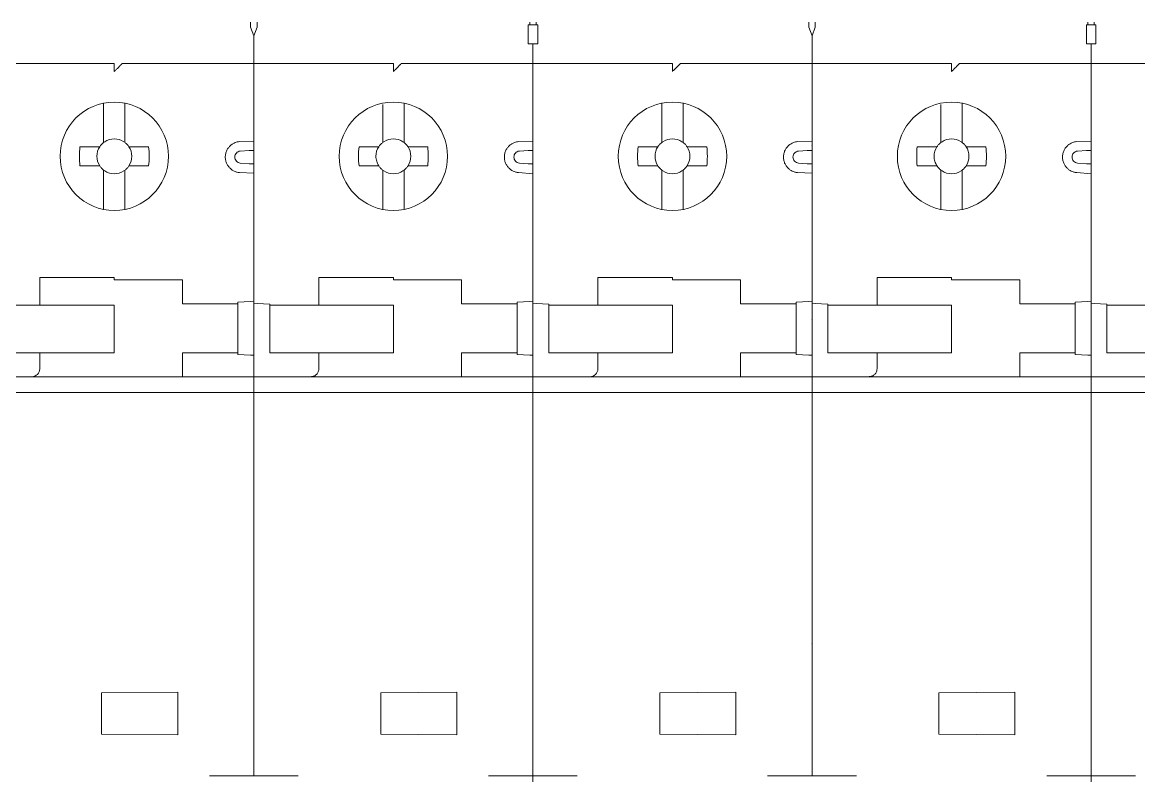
# Model space of a CAD drawing. Header units: millimetres. Extents: x 1359 to 3577, y 1336 to 3557.
# Drawn here: x 2225.5 to 2295.9, y 2964.8 to 3012.3 of the extents above; entities that cross this region are included whole.
import ezdxf

# ---------------------------------------------------------------- set-up
doc = ezdxf.new("R2010")
doc.units = ezdxf.units.MM
doc.layers.add('000-PI-Oprema', color=30, linetype='Continuous', lineweight=5)

msp = doc.modelspace()

# ---------------------------------------------------------------- linework, layer by layer
at = {"layer": '000-PI-Oprema', "color": 0, "lineweight": 0}
for p, q in [((2240.071, 3011.456), (2239.871, 3012.006)), ((2240.271, 3012.006), (2240.071, 3011.456)), ((2257.371, 3012.156), (2257.471, 3012.156)), ((2257.471, 3012.156), (2257.871, 3012.156)), ((2257.871, 3012.156), (2257.971, 3012.156)), ((2275.271, 3011.456), (2275.071, 3012.006)), ((2275.471, 3012.006), (2275.271, 3011.456)), ((2292.571, 3012.156), (2292.671, 3012.156)), ((2292.671, 3012.156), (2293.071, 3012.156)), ((2293.071, 3012.156), (2293.171, 3012.156)), ((2240.071, 3011.456), (2240.071, 3008.856)), ((2240.071, 3011.456), (2240.071, 3008.856)), ((2257.371, 3010.956), (2257.371, 3011.256)), ((2257.971, 3010.956), (2257.971, 3011.256)), ((2275.271, 3011.456), (2275.271, 3008.856)), ((2275.271, 3011.456), (2275.271, 3008.856)), ((2292.571, 3010.956), (2292.571, 3011.256)), ((2293.171, 3010.956), (2293.171, 3011.256)), ((2257.971, 3010.956), (2257.371, 3010.956)), ((2257.671, 3010.956), (2257.671, 3005.136)), ((2293.171, 3010.956), (2292.571, 3010.956)), ((2292.871, 3010.956), (2292.871, 3005.136)), ((2222.271, 3009.706), (2231.271, 3009.706)), ((2231.771, 3009.706), (2240.071, 3009.706)), ((2248.871, 3009.706), (2240.071, 3009.706)), ((2249.371, 3009.706), (2257.471, 3009.706)), ((2257.471, 3009.706), (2266.471, 3009.706)), ((2266.971, 3009.706), (2275.271, 3009.706)), ((2284.071, 3009.706), (2275.271, 3009.706)), ((2284.571, 3009.706), (2292.671, 3009.706)), ((2292.671, 3009.706), (2301.671, 3009.706)), ((2240.071, 3008.856), (2240.071, 2994.585)), ((2240.071, 3008.856), (2240.071, 3005.136)), ((2275.271, 3008.856), (2275.271, 2994.585)), ((2275.271, 3008.856), (2275.271, 3005.136)), ((2230.596, 3007.207), (2230.596, 3007.132)), ((2230.596, 3007.132), (2230.596, 3005.013)), ((2231.946, 3007.132), (2231.946, 3007.207)), ((2231.946, 3005.013), (2231.946, 3007.132)), ((2248.196, 3007.132), (2248.196, 3005.013)), ((2249.546, 3007.132), (2249.546, 3007.207)), ((2249.546, 3005.013), (2249.546, 3007.132)), ((2265.796, 3007.207), (2265.796, 3007.132)), ((2265.796, 3007.132), (2265.796, 3005.013)), ((2267.146, 3007.132), (2267.146, 3007.207)), ((2267.146, 3005.013), (2267.146, 3007.132)), ((2283.396, 3007.132), (2283.396, 3005.013)), ((2284.746, 3007.132), (2284.746, 3007.207)), ((2284.746, 3005.013), (2284.746, 3007.132)), ((2230.596, 3004.725), (2230.596, 3005.013)), ((2231.946, 3004.725), (2231.946, 3005.013)), ((2240.071, 3004.819), (2239.165, 3004.781)), ((2248.196, 3004.725), (2248.196, 3005.013)), ((2249.546, 3004.725), (2249.546, 3005.013)), ((2257.671, 3004.819), (2256.765, 3004.781)), ((2257.671, 3002.476), (2257.671, 3005.136)), ((2265.796, 3004.725), (2265.796, 3005.013)), ((2267.146, 3004.725), (2267.146, 3005.013)), ((2275.271, 3004.819), (2274.365, 3004.781)), ((2283.396, 3004.725), (2283.396, 3005.013)), ((2284.746, 3004.725), (2284.746, 3005.013)), ((2292.871, 3004.819), (2291.965, 3004.781)), ((2292.871, 3002.476), (2292.871, 3005.136)), ((2229.107, 3004.456), (2229.965, 3004.456)), ((2232.577, 3004.456), (2233.435, 3004.456)), ((2239.771, 3004.232), (2239.217, 3004.184)), ((2240.071, 3004.506), (2240.066, 3004.493)), ((2240.071, 3004.232), (2240.071, 3003.38)), ((2246.707, 3004.456), (2247.565, 3004.456)), ((2250.177, 3004.456), (2251.035, 3004.456)), ((2257.371, 3004.232), (2256.817, 3004.184)), ((2264.307, 3004.456), (2265.165, 3004.456)), ((2267.777, 3004.456), (2268.635, 3004.456)), ((2274.971, 3004.232), (2274.417, 3004.184)), ((2275.271, 3004.506), (2275.266, 3004.493)), ((2275.271, 3004.232), (2275.271, 3003.38)), ((2281.907, 3004.456), (2282.765, 3004.456)), ((2285.377, 3004.456), (2286.235, 3004.456)), ((2292.571, 3004.232), (2292.017, 3004.184)), ((2239.771, 3003.38), (2239.217, 3003.429)), ((2257.371, 3003.38), (2256.817, 3003.429)), ((2274.971, 3003.38), (2274.417, 3003.429)), ((2292.571, 3003.38), (2292.017, 3003.429)), ((2229.107, 3003.256), (2229.965, 3003.256)), ((2230.596, 3002.7), (2230.596, 3002.988)), ((2230.596, 3002.7), (2230.596, 3000.58)), ((2231.946, 3002.7), (2231.946, 3002.988)), ((2231.946, 3000.58), (2231.946, 3002.7)), ((2233.435, 3003.256), (2232.577, 3003.256)), ((2239.165, 3002.831), (2240.071, 3002.793)), ((2246.707, 3003.256), (2247.565, 3003.256)), ((2248.196, 3002.7), (2248.196, 3002.988)), ((2248.196, 3002.7), (2248.196, 3000.58)), ((2249.546, 3002.7), (2249.546, 3002.988)), ((2249.546, 3000.58), (2249.546, 3002.7)), ((2251.035, 3003.256), (2250.177, 3003.256)), ((2256.765, 3002.831), (2257.671, 3002.752)), ((2264.307, 3003.256), (2265.165, 3003.256)), ((2265.796, 3002.7), (2265.796, 3002.988)), ((2265.796, 3002.7), (2265.796, 3000.58)), ((2267.146, 3002.7), (2267.146, 3002.988)), ((2267.146, 3000.58), (2267.146, 3002.7)), ((2268.635, 3003.256), (2267.777, 3003.256)), ((2274.365, 3002.831), (2275.271, 3002.793)), ((2281.907, 3003.256), (2282.765, 3003.256)), ((2283.396, 3002.7), (2283.396, 3002.988)), ((2283.396, 3002.7), (2283.396, 3000.58)), ((2284.746, 3002.7), (2284.746, 3002.988)), ((2284.746, 3000.58), (2284.746, 3002.7)), ((2286.235, 3003.256), (2285.377, 3003.256)), ((2291.965, 3002.831), (2292.871, 3002.752)), ((2240.071, 3002.476), (2240.071, 2994.709)), ((2257.671, 3002.476), (2257.671, 2994.709)), ((2275.271, 3002.476), (2275.271, 2994.709)), ((2292.871, 3002.476), (2292.871, 2994.709)), ((2230.596, 3000.58), (2230.596, 3000.506)), ((2231.946, 3000.506), (2231.946, 3000.58)), ((2248.196, 3000.58), (2248.196, 3000.506)), ((2249.546, 3000.506), (2249.546, 3000.58)), ((2265.796, 3000.58), (2265.796, 3000.506)), ((2267.146, 3000.506), (2267.146, 3000.58)), ((2283.396, 3000.58), (2283.396, 3000.506)), ((2284.746, 3000.506), (2284.746, 3000.58)), ((2240.071, 2998.556), (2240.066, 2998.561)), ((2240.076, 2998.356), (2240.071, 2998.356)), ((2275.271, 2998.556), (2275.266, 2998.561)), ((2275.276, 2998.356), (2275.271, 2998.356)), ((2231.271, 2996.206), (2226.571, 2996.206)), ((2226.571, 2994.456), (2226.571, 2996.206)), ((2231.271, 2996.056), (2231.271, 2996.206)), ((2235.571, 2996.056), (2231.271, 2996.056)), ((2235.571, 2994.556), (2235.571, 2996.056)), ((2244.171, 2996.206), (2248.871, 2996.206)), ((2244.171, 2994.456), (2244.171, 2996.206)), ((2248.871, 2996.206), (2248.871, 2996.056)), ((2248.871, 2996.056), (2253.171, 2996.056)), ((2253.171, 2996.056), (2253.171, 2994.556)), ((2266.471, 2996.206), (2261.771, 2996.206)), ((2261.771, 2994.456), (2261.771, 2996.206)), ((2266.471, 2996.056), (2266.471, 2996.206)), ((2270.771, 2996.056), (2266.471, 2996.056)), ((2270.771, 2994.556), (2270.771, 2996.056)), ((2279.371, 2996.206), (2284.071, 2996.206)), ((2279.371, 2994.456), (2279.371, 2996.206)), ((2284.071, 2996.206), (2284.071, 2996.056)), ((2284.071, 2996.056), (2288.371, 2996.056)), ((2288.371, 2996.056), (2288.371, 2994.556)), ((2223.471, 2994.456), (2226.571, 2994.456)), ((2226.571, 2994.456), (2226.971, 2994.456)), ((2226.971, 2994.456), (2231.271, 2994.456)), ((2231.271, 2994.456), (2231.271, 2991.456)), ((2235.971, 2994.556), (2235.571, 2994.556)), ((2239.071, 2994.556), (2235.971, 2994.556)), ((2239.871, 2994.698), (2239.071, 2994.656)), ((2239.071, 2994.556), (2239.071, 2994.656)), ((2239.071, 2991.456), (2239.071, 2994.556)), ((2240.071, 2994.709), (2239.871, 2994.698)), ((2240.071, 2994.709), (2240.071, 2991.304)), ((2240.271, 2994.574), (2240.071, 2994.585)), ((2240.071, 2990.38), (2240.071, 2994.556)), ((2240.271, 2994.574), (2241.071, 2994.532)), ((2241.071, 2994.532), (2241.071, 2994.456)), ((2241.071, 2994.456), (2244.171, 2994.456)), ((2241.071, 2994.456), (2241.071, 2991.456)), ((2244.171, 2994.456), (2244.571, 2994.456)), ((2244.571, 2994.456), (2248.871, 2994.456)), ((2248.871, 2994.456), (2248.871, 2991.456)), ((2253.571, 2994.556), (2253.171, 2994.556)), ((2253.571, 2994.556), (2256.671, 2994.556)), ((2256.671, 2994.656), (2257.471, 2994.698)), ((2256.671, 2994.556), (2256.671, 2994.656)), ((2256.671, 2991.456), (2256.671, 2994.556)), ((2257.471, 2994.698), (2257.671, 2994.709)), ((2257.671, 2994.709), (2257.671, 2994.585)), ((2257.671, 2994.585), (2257.871, 2994.574)), ((2257.671, 2994.556), (2257.671, 2994.585)), ((2257.671, 2994.556), (2257.671, 2991.304)), ((2257.871, 2994.574), (2258.671, 2994.532)), ((2258.671, 2994.532), (2258.671, 2994.456)), ((2258.671, 2994.456), (2261.771, 2994.456)), ((2258.671, 2994.456), (2258.671, 2991.456)), ((2261.771, 2994.456), (2262.171, 2994.456)), ((2262.171, 2994.456), (2266.471, 2994.456)), ((2266.471, 2994.456), (2266.471, 2991.456)), ((2271.171, 2994.556), (2270.771, 2994.556)), ((2274.271, 2994.556), (2271.171, 2994.556)), ((2275.071, 2994.698), (2274.271, 2994.656)), ((2274.271, 2994.556), (2274.271, 2994.656)), ((2274.271, 2991.456), (2274.271, 2994.556)), ((2275.271, 2994.709), (2275.071, 2994.698)), ((2275.271, 2994.709), (2275.271, 2991.304)), ((2275.471, 2994.574), (2275.271, 2994.585)), ((2275.271, 2990.38), (2275.271, 2994.556)), ((2275.471, 2994.574), (2276.271, 2994.532)), ((2276.271, 2994.532), (2276.271, 2994.456)), ((2276.271, 2994.456), (2279.371, 2994.456)), ((2276.271, 2994.456), (2276.271, 2991.456)), ((2279.371, 2994.456), (2279.771, 2994.456)), ((2279.771, 2994.456), (2284.071, 2994.456)), ((2284.071, 2994.456), (2284.071, 2991.456)), ((2288.771, 2994.556), (2288.371, 2994.556)), ((2288.771, 2994.556), (2291.871, 2994.556)), ((2291.871, 2994.656), (2292.671, 2994.698)), ((2291.871, 2994.556), (2291.871, 2994.656)), ((2291.871, 2991.456), (2291.871, 2994.556)), ((2292.671, 2994.698), (2292.871, 2994.709)), ((2292.871, 2994.709), (2292.871, 2994.585)), ((2292.871, 2994.585), (2293.071, 2994.574)), ((2292.871, 2994.556), (2292.871, 2994.585)), ((2292.871, 2994.556), (2292.871, 2991.304)), ((2293.071, 2994.574), (2293.871, 2994.532)), ((2293.871, 2994.532), (2293.871, 2994.456)), ((2293.871, 2994.456), (2296.971, 2994.456)), ((2293.871, 2994.456), (2293.871, 2991.456)), ((2240.066, 2993.551), (2240.071, 2993.556)), ((2240.071, 2993.756), (2240.076, 2993.756)), ((2275.266, 2993.551), (2275.271, 2993.556)), ((2275.271, 2993.756), (2275.276, 2993.756)), ((2226.571, 2991.456), (2223.471, 2991.456)), ((2226.571, 2991.456), (2226.971, 2991.456)), ((2226.571, 2991.456), (2226.571, 2990.456)), ((2231.271, 2991.456), (2226.971, 2991.456)), ((2235.571, 2991.456), (2235.971, 2991.456)), ((2235.571, 2991.456), (2235.571, 2989.956)), ((2239.071, 2991.456), (2235.971, 2991.456)), ((2239.071, 2991.356), (2239.071, 2991.456)), ((2239.871, 2991.314), (2239.071, 2991.356)), ((2239.871, 2991.314), (2240.071, 2991.304)), ((2240.071, 2991.304), (2240.071, 2989.106)), ((2241.071, 2991.456), (2244.171, 2991.456)), ((2244.571, 2991.456), (2244.171, 2991.456)), ((2244.171, 2991.456), (2244.171, 2990.456)), ((2248.871, 2991.456), (2244.571, 2991.456)), ((2253.171, 2991.456), (2253.571, 2991.456)), ((2253.171, 2989.956), (2253.171, 2991.456)), ((2256.671, 2991.456), (2253.571, 2991.456)), ((2256.671, 2991.356), (2256.671, 2991.456)), ((2256.671, 2991.356), (2257.471, 2991.314)), ((2257.471, 2991.314), (2257.671, 2991.304)), ((2257.671, 2990.38), (2257.671, 2991.304)), ((2261.771, 2991.456), (2258.671, 2991.456)), ((2261.771, 2991.456), (2262.171, 2991.456)), ((2261.771, 2991.456), (2261.771, 2990.456)), ((2266.471, 2991.456), (2262.171, 2991.456)), ((2270.771, 2991.456), (2271.171, 2991.456)), ((2270.771, 2991.456), (2270.771, 2989.956)), ((2274.271, 2991.456), (2271.171, 2991.456)), ((2274.271, 2991.356), (2274.271, 2991.456)), ((2275.071, 2991.314), (2274.271, 2991.356)), ((2275.071, 2991.314), (2275.271, 2991.304)), ((2275.271, 2991.304), (2275.271, 2989.106)), ((2276.271, 2991.456), (2279.371, 2991.456)), ((2279.771, 2991.456), (2279.371, 2991.456)), ((2279.371, 2991.456), (2279.371, 2990.456)), ((2284.071, 2991.456), (2279.771, 2991.456)), ((2288.371, 2991.456), (2288.771, 2991.456)), ((2288.371, 2989.956), (2288.371, 2991.456)), ((2291.871, 2991.456), (2288.771, 2991.456)), ((2291.871, 2991.356), (2291.871, 2991.456)), ((2291.871, 2991.356), (2292.671, 2991.314)), ((2292.671, 2991.314), (2292.871, 2991.304)), ((2292.871, 2990.38), (2292.871, 2991.304)), ((2296.971, 2991.456), (2293.871, 2991.456)), ((2240.071, 2989.956), (2222.471, 2989.956)), ((2240.071, 2989.106), (2240.071, 2990.38)), ((2240.071, 2989.956), (2257.671, 2989.956)), ((2257.671, 2990.38), (2257.671, 2989.106)), ((2275.271, 2989.956), (2257.671, 2989.956)), ((2275.271, 2989.106), (2275.271, 2990.38)), ((2275.271, 2989.956), (2292.871, 2989.956)), ((2292.871, 2990.38), (2292.871, 2989.106)), ((2310.471, 2989.956), (2292.871, 2989.956)), ((2239.871, 2988.956), (2222.471, 2988.961)), ((2239.871, 2988.956), (2240.071, 2988.956)), ((2240.071, 2964.789), (2240.071, 2989.106)), ((2240.071, 2989.106), (2240.071, 2964.939)), ((2257.471, 2988.956), (2240.071, 2988.956)), ((2257.671, 2988.956), (2257.471, 2988.956)), ((2257.671, 2989.106), (2257.671, 2988.956)), ((2275.071, 2988.956), (2257.671, 2988.961)), ((2257.671, 2988.956), (2257.671, 2964.789)), ((2275.071, 2988.956), (2275.271, 2988.956)), ((2275.271, 2964.789), (2275.271, 2989.106)), ((2275.271, 2989.106), (2275.271, 2964.939)), ((2292.671, 2988.956), (2275.271, 2988.956)), ((2292.871, 2988.956), (2292.671, 2988.956)), ((2292.871, 2989.106), (2292.871, 2988.956)), ((2310.271, 2988.956), (2292.871, 2988.961)), ((2292.871, 2988.956), (2292.871, 2964.789)), ((2240.071, 2984.256), (2240.076, 2984.256)), ((2275.271, 2984.256), (2275.276, 2984.256)), ((2240.066, 2984.051), (2240.071, 2984.056)), ((2275.266, 2984.051), (2275.271, 2984.056)), ((2240.071, 2982.506), (2240.066, 2982.506)), ((2275.271, 2982.506), (2275.266, 2982.506)), ((2240.071, 2981.906), (2240.066, 2981.911)), ((2240.076, 2981.911), (2240.071, 2981.906)), ((2275.271, 2981.906), (2275.266, 2981.911)), ((2275.276, 2981.911), (2275.271, 2981.906)), ((2240.071, 2974.804), (2240.069, 2974.809)), ((2240.071, 2974.506), (2240.076, 2974.501)), ((2275.271, 2974.804), (2275.269, 2974.809)), ((2275.271, 2974.506), (2275.276, 2974.501)), ((2240.066, 2973.17), (2240.071, 2973.156)), ((2240.071, 2973.256), (2240.076, 2973.27)), ((2275.266, 2973.17), (2275.271, 2973.156)), ((2275.271, 2973.256), (2275.276, 2973.27)), ((2230.471, 2970.006), (2235.271, 2970.048)), ((2230.471, 2967.406), (2230.471, 2970.006)), ((2235.271, 2970.048), (2235.271, 2967.364)), ((2248.071, 2970.006), (2252.871, 2970.048)), ((2248.071, 2967.406), (2248.071, 2970.006)), ((2252.871, 2970.048), (2252.871, 2967.364)), ((2265.671, 2970.006), (2270.471, 2970.048)), ((2265.671, 2967.406), (2265.671, 2970.006)), ((2270.471, 2970.048), (2270.471, 2967.364)), ((2283.271, 2970.006), (2288.071, 2970.048)), ((2283.271, 2967.406), (2283.271, 2970.006)), ((2288.071, 2970.048), (2288.071, 2967.364)), ((2235.271, 2967.364), (2230.471, 2967.406)), ((2252.871, 2967.364), (2248.071, 2967.406)), ((2270.471, 2967.364), (2265.671, 2967.406)), ((2288.071, 2967.364), (2283.271, 2967.406)), ((2237.271, 2964.789), (2239.871, 2964.789)), ((2239.871, 2964.789), (2240.071, 2964.789)), ((2240.271, 2964.789), (2240.071, 2964.789)), ((2240.271, 2964.789), (2242.871, 2964.789)), ((2254.871, 2964.789), (2257.471, 2964.789)), ((2257.671, 2964.789), (2257.471, 2964.789)), ((2257.671, 2964.789), (2257.671, 2963.547)), ((2257.871, 2964.789), (2257.671, 2964.789)), ((2257.871, 2964.789), (2260.471, 2964.789)), ((2272.471, 2964.789), (2275.071, 2964.789)), ((2275.071, 2964.789), (2275.271, 2964.789)), ((2275.471, 2964.789), (2275.271, 2964.789)), ((2275.471, 2964.789), (2278.071, 2964.789)), ((2290.071, 2964.789), (2292.671, 2964.789)), ((2292.871, 2964.789), (2292.671, 2964.789)), ((2292.871, 2964.789), (2292.871, 2963.547)), ((2293.071, 2964.789), (2292.871, 2964.789)), ((2293.071, 2964.789), (2295.671, 2964.789))]:
    msp.add_line(p, q, dxfattribs=at)
for centre in [(2231.271, 3003.856), (2248.871, 3003.856), (2266.471, 3003.856), (2284.071, 3003.856)]:
    msp.add_circle(centre, 3.418, dxfattribs=at)
for centre, radius, start, end in [((2231.271, 3003.856), 1.1, 123.05573, 133.0681), ((2231.271, 3003.856), 1.1, 46.9319, 56.94427), ((2248.871, 3003.856), 1.1, 123.05573, 133.0681), ((2248.871, 3003.856), 1.1, 46.9319, 56.94427), ((2266.471, 3003.856), 1.1, 123.05573, 133.0681), ((2266.471, 3003.856), 1.1, 46.9319, 56.94427), ((2284.071, 3003.856), 1.1, 123.05573, 133.0681), ((2284.071, 3003.856), 1.1, 46.9319, 56.94427), ((2231.271, 3003.856), 1.1, 136.9319, 146.94427), ((2231.271, 3003.856), 1.1, 135, 136.9319), ((2231.271, 3003.856), 1.1, 45, 46.9319), ((2231.271, 3003.856), 1.1, 43.0681, 45), ((2231.271, 3003.856), 1.1, 33.05573, 43.0681), ((2248.871, 3003.856), 1.1, 136.9319, 146.94427), ((2248.871, 3003.856), 1.1, 135, 136.9319), ((2248.871, 3003.856), 1.1, 45, 46.9319), ((2248.871, 3003.856), 1.1, 43.0681, 45), ((2248.871, 3003.856), 1.1, 33.05573, 43.0681), ((2266.471, 3003.856), 1.1, 136.9319, 146.94427), ((2266.471, 3003.856), 1.1, 135, 136.9319), ((2266.471, 3003.856), 1.1, 45, 46.9319), ((2266.471, 3003.856), 1.1, 43.0681, 45), ((2266.471, 3003.856), 1.1, 33.05573, 43.0681), ((2284.071, 3003.856), 1.1, 136.9319, 146.94427), ((2284.071, 3003.856), 1.1, 135, 136.9319), ((2284.071, 3003.856), 1.1, 45, 46.9319), ((2284.071, 3003.856), 1.1, 43.0681, 45), ((2284.071, 3003.856), 1.1, 33.05573, 43.0681), ((2231.271, 3003.856), 1.1, 213.05573, 223.0681), ((2231.271, 3003.856), 1.1, 226.9319, 236.94427), ((2231.271, 3003.856), 1.1, 303.05573, 313.0681), ((2231.271, 3003.856), 1.1, 313.0681, 315), ((2231.271, 3003.856), 1.1, 315, 316.9319), ((2231.271, 3003.856), 1.1, 316.9319, 326.94427), ((2248.871, 3003.856), 1.1, 213.05573, 223.0681), ((2248.871, 3003.856), 1.1, 226.9319, 236.94427), ((2248.871, 3003.856), 1.1, 303.05573, 313.0681), ((2248.871, 3003.856), 1.1, 313.0681, 315), ((2248.871, 3003.856), 1.1, 315, 316.9319), ((2248.871, 3003.856), 1.1, 316.9319, 326.94427), ((2266.471, 3003.856), 1.1, 213.05573, 223.0681), ((2266.471, 3003.856), 1.1, 226.9319, 236.94427), ((2266.471, 3003.856), 1.1, 303.05573, 313.0681), ((2266.471, 3003.856), 1.1, 313.0681, 315), ((2266.471, 3003.856), 1.1, 315, 316.9319), ((2266.471, 3003.856), 1.1, 316.9319, 326.94427), ((2284.071, 3003.856), 1.1, 213.05573, 223.0681), ((2284.071, 3003.856), 1.1, 226.9319, 236.94427), ((2284.071, 3003.856), 1.1, 303.05573, 313.0681), ((2284.071, 3003.856), 1.1, 313.0681, 315), ((2284.071, 3003.856), 1.1, 315, 316.9319), ((2284.071, 3003.856), 1.1, 316.9319, 326.94427), ((2226.071, 2990.456), 0.5, 270, 0), ((2261.271, 2990.456), 0.5, 270, 0)]:
    msp.add_arc(centre, radius, start, end, dxfattribs=at)
for points, knots in [([(2239.871, 3012.006), (2239.871, 3012.063), (2239.871, 3012.116), (2239.871, 3012.252), (2239.871, 3012.306), (2239.871, 3012.306)], [0.262243, 0.262243, 0.262243, 0.262243, 0.5, 0.5, 1, 1, 1, 1]), ([(2240.271, 3012.006), (2240.271, 3012.032), (2240.271, 3012.087), (2240.271, 3012.162), (2240.271, 3012.227), (2240.271, 3012.273), (2240.271, 3012.301), (2240.271, 3012.304), (2240.271, 3012.306)], [0.2613825, 0.2613825, 0.2613825, 0.2613825, 0.3685854, 0.5000663, 0.6285535, 0.7600358, 0.8779631, 1, 1, 1, 1]), ([(2257.371, 3012.156), (2257.371, 3012.137), (2257.371, 3012.083), (2257.371, 3011.968), (2257.371, 3011.809), (2257.371, 3011.632), (2257.371, 3011.445), (2257.371, 3011.319), (2257.371, 3011.256)], [0.287427, 0.287427, 0.287427, 0.287427, 0.3699948, 0.5001298, 0.629921, 0.7600558, 0.879771, 1, 1, 1, 1]), ([(2257.471, 3012.156), (2257.471, 3012.157), (2257.471, 3012.213), (2257.471, 3012.281), (2257.471, 3012.298), (2257.471, 3012.306)], [0, 0, 0, 0, 0.010834, 0.505413, 1, 1, 1, 1]), ([(2257.871, 3012.306), (2257.871, 3012.298), (2257.871, 3012.281), (2257.871, 3012.213), (2257.871, 3012.157), (2257.871, 3012.156)], [0, 0, 0, 0, 0.494587, 0.989166, 1, 1, 1, 1]), ([(2257.971, 3012.156), (2257.971, 3012.108), (2257.971, 3012.043), (2257.971, 3011.778), (2257.971, 3011.518), (2257.971, 3011.256)], [0.2858647, 0.2858647, 0.2858647, 0.2858647, 0.5, 0.5, 1, 1, 1, 1]), ([(2275.071, 3012.006), (2275.071, 3012.063), (2275.071, 3012.116), (2275.071, 3012.252), (2275.071, 3012.306), (2275.071, 3012.306)], [0.262243, 0.262243, 0.262243, 0.262243, 0.5, 0.5, 1, 1, 1, 1]), ([(2275.471, 3012.006), (2275.471, 3012.032), (2275.471, 3012.087), (2275.471, 3012.162), (2275.471, 3012.227), (2275.471, 3012.273), (2275.471, 3012.301), (2275.471, 3012.304), (2275.471, 3012.306)], [0.2613825, 0.2613825, 0.2613825, 0.2613825, 0.3685854, 0.5000663, 0.6285535, 0.7600358, 0.8779631, 1, 1, 1, 1]), ([(2292.571, 3012.156), (2292.571, 3012.137), (2292.571, 3012.083), (2292.571, 3011.968), (2292.571, 3011.809), (2292.571, 3011.632), (2292.571, 3011.445), (2292.571, 3011.319), (2292.571, 3011.256)], [0.287427, 0.287427, 0.287427, 0.287427, 0.3699948, 0.5001298, 0.629921, 0.7600558, 0.879771, 1, 1, 1, 1]), ([(2292.671, 3012.156), (2292.671, 3012.157), (2292.671, 3012.213), (2292.671, 3012.281), (2292.671, 3012.298), (2292.671, 3012.306)], [0, 0, 0, 0, 0.010834, 0.505413, 1, 1, 1, 1]), ([(2293.071, 3012.306), (2293.071, 3012.298), (2293.071, 3012.281), (2293.071, 3012.213), (2293.071, 3012.157), (2293.071, 3012.156)], [0, 0, 0, 0, 0.494587, 0.989166, 1, 1, 1, 1]), ([(2293.171, 3012.156), (2293.171, 3012.108), (2293.171, 3012.043), (2293.171, 3011.778), (2293.171, 3011.518), (2293.171, 3011.256)], [0.2858647, 0.2858647, 0.2858647, 0.2858647, 0.5, 0.5, 1, 1, 1, 1]), ([(2231.271, 3009.206), (2231.271, 3009.337), (2231.271, 3009.467), (2231.271, 3009.652), (2231.271, 3009.706), (2231.271, 3009.706)], [0, 0, 0, 0, 0.5, 0.5, 1, 1, 1, 1]), ([(2231.271, 3009.206), (2231.293, 3009.228), (2231.337, 3009.271), (2231.401, 3009.336), (2231.472, 3009.407), (2231.549, 3009.484), (2231.625, 3009.56), (2231.688, 3009.623), (2231.735, 3009.67), (2231.766, 3009.701), (2231.769, 3009.704), (2231.771, 3009.706)], [0, 0, 0, 0, 0.097283, 0.192791, 0.287384, 0.42418, 0.554334, 0.675821, 0.789691, 0.896334, 1, 1, 1, 1]), ([(2248.871, 3009.706), (2248.871, 3009.705), (2248.871, 3009.704), (2248.871, 3009.691), (2248.871, 3009.669), (2248.871, 3009.627), (2248.871, 3009.563), (2248.871, 3009.483), (2248.871, 3009.395), (2248.871, 3009.301), (2248.871, 3009.238), (2248.871, 3009.206)], [0, 0, 0, 0, 0.080758, 0.160392, 0.240099, 0.368585, 0.500066, 0.628554, 0.760036, 0.877963, 1, 1, 1, 1]), ([(2249.371, 3009.706), (2249.371, 3009.706), (2249.369, 3009.705), (2249.36, 3009.695), (2249.345, 3009.681), (2249.324, 3009.659), (2249.297, 3009.632), (2249.264, 3009.599), (2249.217, 3009.552), (2249.15, 3009.485), (2249.069, 3009.403), (2248.974, 3009.309), (2248.909, 3009.244), (2248.871, 3009.206)], [0, 0, 0, 0, 0.056117, 0.113833, 0.173777, 0.236509, 0.302522, 0.372235, 0.446007, 0.56933, 0.712859, 0.83153, 1, 1, 1, 1]), ([(2266.471, 3009.206), (2266.471, 3009.337), (2266.471, 3009.467), (2266.471, 3009.652), (2266.471, 3009.706), (2266.471, 3009.706)], [0, 0, 0, 0, 0.5, 0.5, 1, 1, 1, 1]), ([(2266.471, 3009.206), (2266.493, 3009.228), (2266.537, 3009.271), (2266.601, 3009.336), (2266.672, 3009.407), (2266.749, 3009.484), (2266.825, 3009.56), (2266.888, 3009.623), (2266.935, 3009.67), (2266.966, 3009.701), (2266.969, 3009.704), (2266.971, 3009.706)], [0, 0, 0, 0, 0.097283, 0.192791, 0.287384, 0.42418, 0.554334, 0.675821, 0.789691, 0.896334, 1, 1, 1, 1]), ([(2284.071, 3009.706), (2284.071, 3009.705), (2284.071, 3009.704), (2284.071, 3009.691), (2284.071, 3009.669), (2284.071, 3009.627), (2284.071, 3009.563), (2284.071, 3009.483), (2284.071, 3009.395), (2284.071, 3009.301), (2284.071, 3009.238), (2284.071, 3009.206)], [0, 0, 0, 0, 0.080758, 0.160392, 0.240099, 0.368585, 0.500066, 0.628554, 0.760036, 0.877963, 1, 1, 1, 1]), ([(2284.571, 3009.706), (2284.571, 3009.706), (2284.569, 3009.705), (2284.56, 3009.695), (2284.545, 3009.681), (2284.524, 3009.659), (2284.497, 3009.632), (2284.464, 3009.599), (2284.417, 3009.552), (2284.35, 3009.485), (2284.269, 3009.403), (2284.174, 3009.309), (2284.109, 3009.244), (2284.071, 3009.206)], [0, 0, 0, 0, 0.056117, 0.113833, 0.173777, 0.236509, 0.302522, 0.372235, 0.446007, 0.56933, 0.712859, 0.83153, 1, 1, 1, 1]), ([(2231.871, 3004.778), (2231.694, 3004.894), (2231.483, 3004.956), (2231.06, 3004.956), (2230.849, 3004.894), (2230.671, 3004.778)], [0, 0, 0, 0, 0.5, 0.5, 1, 1, 1, 1]), ([(2239.165, 3002.831), (2239.134, 3002.835), (2239.074, 3002.842), (2238.985, 3002.863), (2238.874, 3002.899), (2238.745, 3002.962), (2238.6, 3003.067), (2238.468, 3003.206), (2238.359, 3003.383), (2238.287, 3003.586), (2238.263, 3003.806), (2238.287, 3004.027), (2238.359, 3004.229), (2238.468, 3004.407), (2238.599, 3004.545), (2238.745, 3004.651), (2238.888, 3004.719), (2239.029, 3004.764), (2239.119, 3004.775), (2239.165, 3004.781)], [0, 0, 0, 0, 0.031513, 0.062833, 0.094232, 0.152293, 0.210532, 0.279327, 0.348301, 0.424071, 0.50002, 0.57579, 0.651739, 0.720534, 0.789508, 0.84757, 0.905809, 0.95275, 1, 1, 1, 1]), ([(2240.071, 3005.135), (2240.071, 3005.135), (2240.071, 3005.133), (2240.071, 3005.12), (2240.071, 3005.098), (2240.071, 3005.059), (2240.071, 3004.989), (2240.071, 3004.876), (2240.071, 3004.738), (2240.071, 3004.581), (2240.071, 3004.41), (2240.071, 3004.291), (2240.071, 3004.232)], [0, 0, 0, 0, 0.062572, 0.124512, 0.186422, 0.248903, 0.373491, 0.498598, 0.623567, 0.749199, 0.874318, 1, 1, 1, 1]), ([(2249.471, 3004.778), (2249.294, 3004.894), (2249.083, 3004.956), (2248.66, 3004.956), (2248.449, 3004.894), (2248.271, 3004.778)], [0, 0, 0, 0, 0.5, 0.5, 1, 1, 1, 1]), ([(2256.765, 3002.831), (2256.734, 3002.835), (2256.674, 3002.842), (2256.585, 3002.863), (2256.474, 3002.899), (2256.345, 3002.962), (2256.2, 3003.067), (2256.068, 3003.206), (2255.959, 3003.383), (2255.887, 3003.586), (2255.863, 3003.806), (2255.887, 3004.027), (2255.959, 3004.229), (2256.068, 3004.407), (2256.199, 3004.545), (2256.345, 3004.651), (2256.488, 3004.719), (2256.629, 3004.764), (2256.719, 3004.775), (2256.765, 3004.781)], [0, 0, 0, 0, 0.031513, 0.062833, 0.094232, 0.152293, 0.210532, 0.279327, 0.348301, 0.424071, 0.50002, 0.57579, 0.651739, 0.720534, 0.789508, 0.84757, 0.905809, 0.95275, 1, 1, 1, 1]), ([(2267.071, 3004.778), (2266.894, 3004.894), (2266.683, 3004.956), (2266.26, 3004.956), (2266.049, 3004.894), (2265.871, 3004.778)], [0, 0, 0, 0, 0.5, 0.5, 1, 1, 1, 1]), ([(2274.365, 3002.831), (2274.334, 3002.835), (2274.274, 3002.842), (2274.185, 3002.863), (2274.074, 3002.899), (2273.945, 3002.962), (2273.8, 3003.067), (2273.668, 3003.206), (2273.559, 3003.383), (2273.487, 3003.586), (2273.463, 3003.806), (2273.487, 3004.027), (2273.559, 3004.229), (2273.668, 3004.407), (2273.799, 3004.545), (2273.945, 3004.651), (2274.088, 3004.719), (2274.229, 3004.764), (2274.319, 3004.775), (2274.365, 3004.781)], [0, 0, 0, 0, 0.031513, 0.062833, 0.094232, 0.152293, 0.210532, 0.279327, 0.348301, 0.424071, 0.50002, 0.57579, 0.651739, 0.720534, 0.789508, 0.84757, 0.905809, 0.95275, 1, 1, 1, 1]), ([(2275.271, 3005.135), (2275.271, 3005.135), (2275.271, 3005.133), (2275.271, 3005.12), (2275.271, 3005.098), (2275.271, 3005.059), (2275.271, 3004.989), (2275.271, 3004.876), (2275.271, 3004.738), (2275.271, 3004.581), (2275.271, 3004.41), (2275.271, 3004.291), (2275.271, 3004.232)], [0, 0, 0, 0, 0.062572, 0.124512, 0.186422, 0.248903, 0.373491, 0.498598, 0.623567, 0.749199, 0.874318, 1, 1, 1, 1]), ([(2284.671, 3004.778), (2284.494, 3004.894), (2284.283, 3004.956), (2283.86, 3004.956), (2283.649, 3004.894), (2283.471, 3004.778)], [0, 0, 0, 0, 0.5, 0.5, 1, 1, 1, 1]), ([(2291.965, 3002.831), (2291.934, 3002.835), (2291.874, 3002.842), (2291.785, 3002.863), (2291.674, 3002.899), (2291.545, 3002.962), (2291.4, 3003.067), (2291.268, 3003.206), (2291.159, 3003.383), (2291.087, 3003.586), (2291.063, 3003.806), (2291.087, 3004.027), (2291.159, 3004.229), (2291.268, 3004.407), (2291.399, 3004.545), (2291.545, 3004.651), (2291.688, 3004.719), (2291.829, 3004.764), (2291.919, 3004.775), (2291.965, 3004.781)], [0, 0, 0, 0, 0.031513, 0.062833, 0.094232, 0.152293, 0.210532, 0.279327, 0.348301, 0.424071, 0.50002, 0.57579, 0.651739, 0.720534, 0.789508, 0.84757, 0.905809, 0.95275, 1, 1, 1, 1]), ([(2229.107, 3004.456), (2229.083, 3004.257), (2229.059, 3003.856), (2229.083, 3003.455), (2229.108, 3003.256), (2229.107, 3003.256)], [0, 0, 0, 0, 0.5, 1, 1.000008, 1.000008, 1.000008, 1.000008]), ([(2232.577, 3004.456), (2232.51, 3004.456), (2232.385, 3004.456), (2232.254, 3004.456), (2232.193, 3004.456)], [0, 0, 0, 0, 0.54278, 1, 1, 1, 1]), ([(2239.217, 3003.429), (2239.124, 3003.437), (2239.034, 3003.481), (2238.908, 3003.619), (2238.871, 3003.713), (2238.871, 3003.9), (2238.908, 3003.993), (2239.034, 3004.131), (2239.124, 3004.175), (2239.217, 3004.184)], [0, 0, 0, 0, 0.25, 0.25, 0.5, 0.5, 0.75, 0.75, 1, 1, 1, 1]), ([(2240.071, 3004.232), (2240.071, 3004.232), (2240.039, 3004.232), (2239.928, 3004.232), (2239.85, 3004.232), (2239.771, 3004.232)], [0, 0, 0, 0, 0.5, 0.5, 1, 1, 1, 1]), ([(2246.707, 3004.456), (2246.683, 3004.257), (2246.659, 3003.856), (2246.683, 3003.455), (2246.708, 3003.256), (2246.707, 3003.256)], [-0.000008, -0.000008, -0.000008, -0.000008, 0.499992, 0.999992, 1, 1, 1, 1]), ([(2250.177, 3004.456), (2250.11, 3004.456), (2249.985, 3004.456), (2249.854, 3004.456), (2249.793, 3004.456)], [0, 0, 0, 0, 0.54278, 1, 1, 1, 1]), ([(2256.817, 3003.429), (2256.724, 3003.437), (2256.634, 3003.481), (2256.508, 3003.619), (2256.471, 3003.713), (2256.471, 3003.9), (2256.508, 3003.993), (2256.634, 3004.131), (2256.724, 3004.175), (2256.817, 3004.184)], [0, 0, 0, 0, 0.25, 0.25, 0.5, 0.5, 0.75, 0.75, 1, 1, 1, 1]), ([(2257.671, 3004.232), (2257.671, 3004.232), (2257.639, 3004.232), (2257.528, 3004.232), (2257.45, 3004.232), (2257.371, 3004.232)], [0, 0, 0, 0, 0.5, 0.5, 1, 1, 1, 1]), ([(2264.307, 3004.456), (2264.283, 3004.257), (2264.259, 3003.856), (2264.283, 3003.455), (2264.308, 3003.256), (2264.307, 3003.256)], [0, 0, 0, 0, 0.5, 1, 1.000008, 1.000008, 1.000008, 1.000008]), ([(2267.777, 3004.456), (2267.71, 3004.456), (2267.585, 3004.456), (2267.454, 3004.456), (2267.393, 3004.456)], [0, 0, 0, 0, 0.54278, 1, 1, 1, 1]), ([(2274.417, 3003.429), (2274.324, 3003.437), (2274.234, 3003.481), (2274.108, 3003.619), (2274.071, 3003.713), (2274.071, 3003.9), (2274.108, 3003.993), (2274.234, 3004.131), (2274.324, 3004.175), (2274.417, 3004.184)], [0, 0, 0, 0, 0.25, 0.25, 0.5, 0.5, 0.75, 0.75, 1, 1, 1, 1]), ([(2275.271, 3004.232), (2275.271, 3004.232), (2275.239, 3004.232), (2275.128, 3004.232), (2275.05, 3004.232), (2274.971, 3004.232)], [0, 0, 0, 0, 0.5, 0.5, 1, 1, 1, 1]), ([(2281.907, 3004.456), (2281.883, 3004.257), (2281.859, 3003.856), (2281.883, 3003.455), (2281.908, 3003.256), (2281.907, 3003.256)], [-0.000008, -0.000008, -0.000008, -0.000008, 0.499992, 0.999992, 1, 1, 1, 1]), ([(2285.377, 3004.456), (2285.31, 3004.456), (2285.185, 3004.456), (2285.054, 3004.456), (2284.993, 3004.456)], [0, 0, 0, 0, 0.54278, 1, 1, 1, 1]), ([(2292.017, 3003.429), (2291.924, 3003.437), (2291.834, 3003.481), (2291.708, 3003.619), (2291.671, 3003.713), (2291.671, 3003.9), (2291.708, 3003.993), (2291.834, 3004.131), (2291.924, 3004.175), (2292.017, 3004.184)], [0, 0, 0, 0, 0.25, 0.25, 0.5, 0.5, 0.75, 0.75, 1, 1, 1, 1]), ([(2292.871, 3004.232), (2292.871, 3004.232), (2292.839, 3004.232), (2292.728, 3004.232), (2292.65, 3004.232), (2292.571, 3004.232)], [0, 0, 0, 0, 0.5, 0.5, 1, 1, 1, 1]), ([(2230.349, 3003.256), (2230.349, 3003.256), (2230.234, 3003.434), (2230.171, 3003.645), (2230.171, 3003.856)], [0, 0, 0, 0, 0.0000079, 0.5000079, 0.5000079, 0.5000079, 0.5000079]), ([(2240.071, 3003.38), (2240.071, 3003.38), (2240.042, 3003.38), (2239.925, 3003.38), (2239.842, 3003.38), (2239.771, 3003.38)], [0, 0, 0, 0, 0.5, 0.5, 1, 1, 1, 1]), ([(2240.071, 3003.38), (2240.071, 3003.351), (2240.071, 3003.291), (2240.071, 3003.204), (2240.071, 3003.117), (2240.071, 3003.006), (2240.071, 3002.874), (2240.071, 3002.737), (2240.071, 3002.623), (2240.071, 3002.541), (2240.071, 3002.487), (2240.071, 3002.48), (2240.071, 3002.477)], [0, 0, 0, 0, 0.06314, 0.125631, 0.188079, 0.251095, 0.376332, 0.501694, 0.62641, 0.751388, 0.875439, 1, 1, 1, 1]), ([(2247.949, 3003.256), (2247.951, 3003.258), (2247.949, 3003.256), (2247.949, 3003.257), (2247.949, 3003.257), (2247.949, 3003.257), (2247.949, 3003.258), (2247.948, 3003.259), (2247.946, 3003.261), (2247.943, 3003.266), (2247.937, 3003.276), (2247.925, 3003.296), (2247.902, 3003.336), (2247.86, 3003.418), (2247.795, 3003.592), (2247.771, 3003.751), (2247.771, 3003.856)], [0, 0, 0, 0, 0.000244, 0.000244, 0.000488, 0.000977, 0.001953, 0.003906, 0.007813, 0.015625, 0.03125, 0.0625, 0.125, 0.25, 0.5, 1, 1, 1, 1]), ([(2257.671, 3003.38), (2257.671, 3003.38), (2257.642, 3003.38), (2257.525, 3003.38), (2257.442, 3003.38), (2257.371, 3003.38)], [0, 0, 0, 0, 0.5, 0.5, 1, 1, 1, 1]), ([(2265.549, 3003.256), (2265.549, 3003.256), (2265.434, 3003.434), (2265.371, 3003.645), (2265.371, 3003.856)], [0, 0, 0, 0, 0.0000079, 0.5000079, 0.5000079, 0.5000079, 0.5000079]), ([(2275.271, 3003.38), (2275.271, 3003.38), (2275.242, 3003.38), (2275.125, 3003.38), (2275.042, 3003.38), (2274.971, 3003.38)], [0, 0, 0, 0, 0.5, 0.5, 1, 1, 1, 1]), ([(2275.271, 3003.38), (2275.271, 3003.351), (2275.271, 3003.291), (2275.271, 3003.204), (2275.271, 3003.117), (2275.271, 3003.006), (2275.271, 3002.874), (2275.271, 3002.737), (2275.271, 3002.623), (2275.271, 3002.541), (2275.271, 3002.487), (2275.271, 3002.48), (2275.271, 3002.477)], [0, 0, 0, 0, 0.06314, 0.125631, 0.188079, 0.251095, 0.376332, 0.501694, 0.62641, 0.751388, 0.875439, 1, 1, 1, 1]), ([(2283.149, 3003.256), (2283.151, 3003.258), (2283.149, 3003.256), (2283.149, 3003.257), (2283.149, 3003.257), (2283.149, 3003.257), (2283.149, 3003.258), (2283.148, 3003.259), (2283.146, 3003.261), (2283.143, 3003.266), (2283.137, 3003.276), (2283.125, 3003.296), (2283.102, 3003.336), (2283.06, 3003.418), (2282.995, 3003.592), (2282.971, 3003.751), (2282.971, 3003.856)], [0, 0, 0, 0, 0.000244, 0.000244, 0.000488, 0.000977, 0.001953, 0.003906, 0.007813, 0.015625, 0.03125, 0.0625, 0.125, 0.25, 0.5, 1, 1, 1, 1]), ([(2292.871, 3003.38), (2292.871, 3003.38), (2292.842, 3003.38), (2292.725, 3003.38), (2292.642, 3003.38), (2292.571, 3003.38)], [0, 0, 0, 0, 0.5, 0.5, 1, 1, 1, 1]), ([(2229.965, 3003.256), (2230.033, 3003.256), (2230.157, 3003.256), (2230.289, 3003.256), (2230.349, 3003.256)], [0, 0, 0, 0, 0.54278, 1, 1, 1, 1]), ([(2230.671, 3002.934), (2230.849, 3002.819), (2231.06, 3002.756), (2231.483, 3002.756), (2231.694, 3002.819), (2231.871, 3002.934)], [0, 0, 0, 0, 0.5, 0.5, 1, 1, 1, 1]), ([(2232.577, 3003.256), (2232.51, 3003.256), (2232.386, 3003.256), (2232.254, 3003.256), (2232.193, 3003.256)], [0, 0, 0, 0, 0.540007, 1, 1, 1, 1]), ([(2247.565, 3003.256), (2247.633, 3003.256), (2247.757, 3003.256), (2247.889, 3003.256), (2247.949, 3003.256)], [0, 0, 0, 0, 0.54278, 1, 1, 1, 1]), ([(2248.271, 3002.934), (2248.449, 3002.819), (2248.66, 3002.756), (2249.083, 3002.756), (2249.294, 3002.819), (2249.471, 3002.934)], [0, 0, 0, 0, 0.5, 0.5, 1, 1, 1, 1]), ([(2250.177, 3003.256), (2250.11, 3003.256), (2249.986, 3003.256), (2249.854, 3003.256), (2249.793, 3003.256)], [0, 0, 0, 0, 0.540007, 1, 1, 1, 1]), ([(2265.165, 3003.256), (2265.233, 3003.256), (2265.357, 3003.256), (2265.489, 3003.256), (2265.549, 3003.256)], [0, 0, 0, 0, 0.54278, 1, 1, 1, 1]), ([(2265.871, 3002.934), (2266.049, 3002.819), (2266.26, 3002.756), (2266.683, 3002.756), (2266.894, 3002.819), (2267.071, 3002.934)], [0, 0, 0, 0, 0.5, 0.5, 1, 1, 1, 1]), ([(2267.777, 3003.256), (2267.71, 3003.256), (2267.586, 3003.256), (2267.454, 3003.256), (2267.393, 3003.256)], [0, 0, 0, 0, 0.540007, 1, 1, 1, 1]), ([(2282.765, 3003.256), (2282.833, 3003.256), (2282.957, 3003.256), (2283.089, 3003.256), (2283.149, 3003.256)], [0, 0, 0, 0, 0.54278, 1, 1, 1, 1]), ([(2283.471, 3002.934), (2283.649, 3002.819), (2283.86, 3002.756), (2284.283, 3002.756), (2284.494, 3002.819), (2284.671, 3002.934)], [0, 0, 0, 0, 0.5, 0.5, 1, 1, 1, 1]), ([(2285.377, 3003.256), (2285.31, 3003.256), (2285.186, 3003.256), (2285.054, 3003.256), (2284.993, 3003.256)], [0, 0, 0, 0, 0.540007, 1, 1, 1, 1]), ([(2243.671, 2989.956), (2243.692, 2989.957), (2243.729, 2989.958), (2243.782, 2989.968), (2243.825, 2989.98), (2243.882, 2990.001), (2243.95, 2990.037), (2244.027, 2990.1), (2244.089, 2990.176), (2244.136, 2990.265), (2244.166, 2990.36), (2244.169, 2990.425), (2244.171, 2990.456)], [0, 0, 0, 0, 0.090538, 0.168629, 0.234274, 0.28748, 0.430983, 0.554467, 0.680811, 0.79553, 0.900937, 1, 1, 1, 1]), ([(2278.871, 2989.956), (2278.892, 2989.957), (2278.929, 2989.958), (2278.982, 2989.968), (2279.025, 2989.98), (2279.082, 2990.001), (2279.15, 2990.037), (2279.227, 2990.1), (2279.289, 2990.176), (2279.336, 2990.265), (2279.366, 2990.36), (2279.369, 2990.425), (2279.371, 2990.456)], [0, 0, 0, 0, 0.090538, 0.168629, 0.234274, 0.28748, 0.430983, 0.554467, 0.680811, 0.79553, 0.900937, 1, 1, 1, 1]), ([(2240.071, 2989.106), (2240.071, 2989.105), (2240.071, 2989.103), (2240.071, 2989.088), (2240.071, 2989.06), (2240.071, 2989.016), (2240.071, 2988.976), (2240.071, 2988.956)], [0, 0, 0, 0, 0.169382, 0.332374, 0.500748, 0.7482, 1, 1, 1, 1]), ([(2257.671, 2989.056), (2257.671, 2989.052), (2257.671, 2989.046), (2257.671, 2988.978), (2257.671, 2988.961)], [0, 0, 0, 0, 0.751055, 1, 1, 1, 1]), ([(2275.271, 2989.106), (2275.271, 2989.105), (2275.271, 2989.103), (2275.271, 2989.088), (2275.271, 2989.06), (2275.271, 2989.016), (2275.271, 2988.976), (2275.271, 2988.956)], [0, 0, 0, 0, 0.169382, 0.332374, 0.500748, 0.7482, 1, 1, 1, 1]), ([(2292.871, 2989.056), (2292.871, 2989.052), (2292.871, 2989.046), (2292.871, 2988.978), (2292.871, 2988.961)], [0, 0, 0, 0, 0.751055, 1, 1, 1, 1])]:
    msp.add_open_spline(points, degree=3, knots=knots, dxfattribs=at)
for points in [[(2230.349, 3004.456), (2230.215, 3004.456), (2230.089, 3004.456), (2229.965, 3004.456)], [(2230.171, 3003.856), (2230.171, 3004.068), (2230.234, 3004.279), (2230.349, 3004.456)], [(2230.493, 3004.634), (2230.502, 3004.643), (2230.511, 3004.651), (2230.52, 3004.66)], [(2232.371, 3003.856), (2232.371, 3004.068), (2232.309, 3004.279), (2232.193, 3004.456)], [(2233.435, 3003.256), (2233.483, 3003.654), (2233.483, 3004.058), (2233.435, 3004.456)], [(2247.949, 3004.456), (2247.815, 3004.456), (2247.689, 3004.456), (2247.565, 3004.456)], [(2247.771, 3003.856), (2247.771, 3004.068), (2247.834, 3004.279), (2247.949, 3004.456)], [(2248.093, 3004.634), (2248.102, 3004.643), (2248.111, 3004.651), (2248.12, 3004.66)], [(2249.971, 3003.856), (2249.971, 3004.068), (2249.909, 3004.279), (2249.793, 3004.456)], [(2251.035, 3003.256), (2251.083, 3003.654), (2251.083, 3004.058), (2251.035, 3004.456)], [(2265.549, 3004.456), (2265.415, 3004.456), (2265.289, 3004.456), (2265.165, 3004.456)], [(2265.371, 3003.856), (2265.371, 3004.068), (2265.434, 3004.279), (2265.549, 3004.456)], [(2265.693, 3004.634), (2265.702, 3004.643), (2265.711, 3004.651), (2265.72, 3004.66)], [(2267.571, 3003.856), (2267.571, 3004.068), (2267.509, 3004.279), (2267.393, 3004.456)], [(2268.635, 3003.256), (2268.683, 3003.654), (2268.683, 3004.058), (2268.635, 3004.456)], [(2283.149, 3004.456), (2283.015, 3004.456), (2282.889, 3004.456), (2282.765, 3004.456)], [(2282.971, 3003.856), (2282.971, 3004.068), (2283.034, 3004.279), (2283.149, 3004.456)], [(2283.293, 3004.634), (2283.302, 3004.643), (2283.311, 3004.651), (2283.32, 3004.66)], [(2285.171, 3003.856), (2285.171, 3004.068), (2285.109, 3004.279), (2284.993, 3004.456)], [(2286.235, 3003.256), (2286.283, 3003.654), (2286.283, 3004.058), (2286.235, 3004.456)], [(2232.193, 3003.256), (2232.309, 3003.434), (2232.371, 3003.645), (2232.371, 3003.856)], [(2249.793, 3003.256), (2249.909, 3003.434), (2249.971, 3003.645), (2249.971, 3003.856)], [(2267.393, 3003.256), (2267.509, 3003.434), (2267.571, 3003.645), (2267.571, 3003.856)], [(2284.993, 3003.256), (2285.109, 3003.434), (2285.171, 3003.645), (2285.171, 3003.856)], [(2230.493, 3003.078), (2230.485, 3003.087), (2230.476, 3003.096), (2230.468, 3003.105)], [(2230.52, 3003.053), (2230.511, 3003.061), (2230.502, 3003.07), (2230.493, 3003.078)], [(2248.093, 3003.078), (2248.085, 3003.087), (2248.076, 3003.096), (2248.068, 3003.105)], [(2248.12, 3003.053), (2248.111, 3003.061), (2248.102, 3003.07), (2248.093, 3003.078)], [(2265.693, 3003.078), (2265.685, 3003.087), (2265.676, 3003.096), (2265.668, 3003.105)], [(2265.72, 3003.053), (2265.711, 3003.061), (2265.702, 3003.07), (2265.693, 3003.078)], [(2283.293, 3003.078), (2283.285, 3003.087), (2283.276, 3003.096), (2283.268, 3003.105)], [(2283.32, 3003.053), (2283.311, 3003.061), (2283.302, 3003.07), (2283.293, 3003.078)]]:
    msp.add_open_spline(points, degree=3, dxfattribs=at)

doc.saveas('drawing.dxf')
